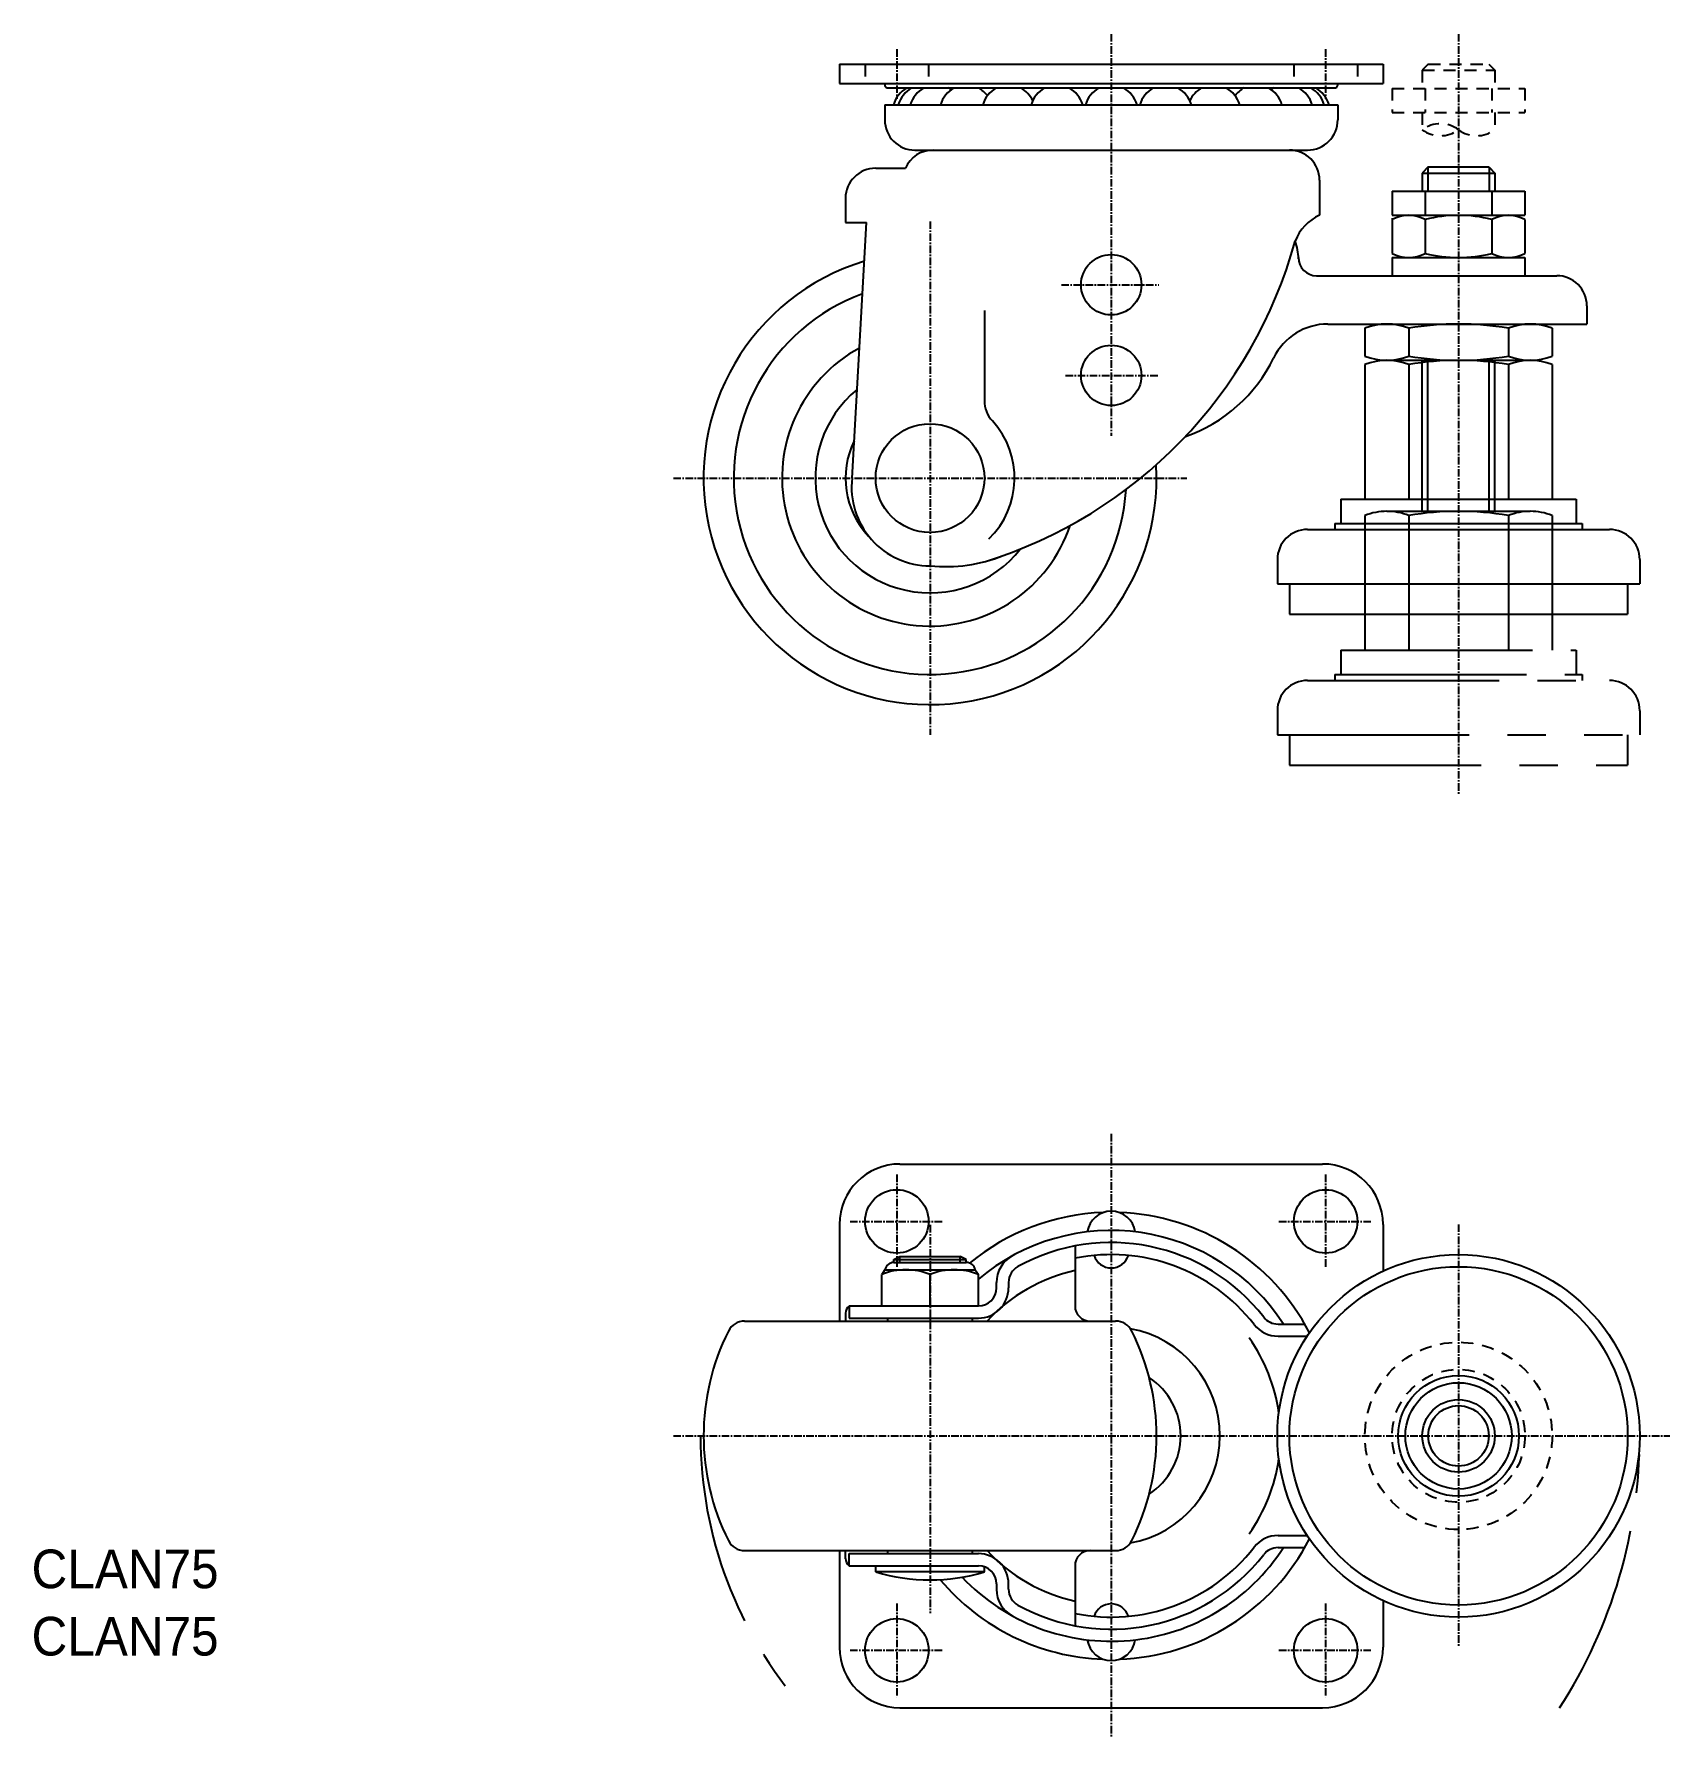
# Model space of a CAD drawing. Extents: x 0 to 271, y 1 to 283.
import ezdxf

# ---------------------------------------------------------------- set-up
doc = ezdxf.new("R2010")
doc.units = 0
for name, pattern in [('CENTER', [2, 1.25, -0.25, 0.25, -0.25]), ('DASHED', [3.5, 2, -1.5]), ('PHANTOM', [63.5, 31.75, -6.35, 6.35, -6.35, 6.35, -6.35])]:
    doc.linetypes.add(name, pattern=pattern)
doc.layers.get('0').update_dxf_attribs({"linetype": 'CONTINUOUS'})
doc.layers.add('CENTER', color=1, linetype='CENTER')

msp = doc.modelspace()

# ---------------------------------------------------------------- linework, layer by layer
at = {"color": 7, "linetype": 'CONTINUOUS'}
for p, q in [((133.77, 278.14), (223.77, 278.14)), ((133.77, 278.14), (133.77, 274.94)), ((223.77, 278.14), (223.77, 274.94)), ((133.77, 274.94), (223.77, 274.94)), ((141.77, 274.24), (215.77, 274.24)), ((141.27, 271.44), (216.27, 271.44)), ((141.27, 271.44), (141.27, 268.94)), ((216.27, 271.44), (216.27, 268.94)), ((146.27, 263.94), (211.27, 263.94)), ((139.77, 260.94), (144.69, 260.94)), ((231.27, 261.14), (230.27, 260.14)), ((230.27, 260.14), (242.27, 260.14)), ((230.27, 260.14), (230.27, 257.14)), ((231.27, 261.14), (241.27, 261.14)), ((241.27, 261.14), (242.27, 260.14)), ((242.27, 260.14), (242.27, 257.14)), ((213.27, 258.94), (213.27, 253.16)), ((225.27, 257.14), (247.27, 257.14)), ((225.27, 257.14), (225.27, 253.14)), ((230.77, 257.14), (230.77, 253.14)), ((241.77, 257.14), (241.77, 253.14)), ((247.27, 257.14), (247.27, 253.14)), ((134.77, 255.94), (134.77, 251.94)), ((134.77, 251.94), (138.27, 251.94)), ((135.86, 209.64), (138.27, 251.94)), ((225.27, 253.14), (247.27, 253.14)), ((225.27, 252.65), (225.27, 246.84)), ((230.77, 252.44), (230.77, 246.84)), ((241.77, 252.44), (241.77, 246.84)), ((247.27, 252.44), (247.27, 246.84)), ((225.27, 246.14), (225.27, 243.14)), ((225.27, 246.14), (247.27, 246.14)), ((247.27, 246.14), (247.27, 243.14)), ((212.76, 243.14), (252.53, 243.14)), ((157.77, 237.36), (157.77, 222.48)), ((257.53, 238.14), (257.53, 235.14)), ((214.64, 235.14), (257.53, 235.14)), ((220.77, 234.44), (220.77, 229.84)), ((228.02, 234.44), (228.02, 229.84)), ((244.52, 234.44), (244.52, 229.84)), ((251.77, 234.44), (251.77, 229.84)), ((224.4, 229.14), (248.15, 229.14)), ((220.77, 228.44), (220.77, 206.14)), ((228.02, 228.44), (228.02, 206.14)), ((244.52, 228.44), (244.52, 206.14)), ((251.77, 228.44), (251.77, 206.14)), ((216.77, 206.14), (255.77, 206.14)), ((216.77, 206.14), (216.77, 202.14)), ((255.77, 206.14), (255.77, 202.14)), ((211.27, 201.14), (261.27, 201.14)), ((215.77, 202.14), (256.77, 202.14)), ((215.77, 202.14), (215.77, 201.14)), ((256.77, 202.14), (256.77, 201.14)), ((206.27, 196.14), (206.27, 192.14)), ((266.27, 196.14), (266.27, 192.14)), ((206.27, 192.14), (266.27, 192.14)), ((208.27, 192.14), (208.27, 187.14)), ((264.27, 192.14), (264.27, 187.14)), ((208.27, 187.14), (264.27, 187.14)), ((143.77, 96.1), (213.77, 96.1)), ((133.77, 86.1), (133.77, 70.1)), ((223.77, 86.1), (223.77, 78.37)), ((172.77, 82.53), (172.77, 72.6)), ((142.77, 80.3), (143.77, 80.8)), ((142.77, 80.3), (154.77, 80.3)), ((142.77, 79.8), (142.77, 80.3)), ((142.77, 79.8), (154.77, 79.8)), ((143.77, 80.8), (153.77, 80.8)), ((154.77, 80.3), (153.77, 80.8)), ((154.77, 79.8), (154.77, 80.3)), ((141.3, 78.6), (140.77, 77.8)), ((140.77, 72.6), (140.77, 77.8)), ((141.27, 78.6), (156.27, 78.6)), ((148.77, 72.6), (148.77, 77.8)), ((156.24, 78.6), (156.77, 77.8)), ((156.77, 72.6), (156.77, 77.8)), ((159.77, 75.6), (159.77, 76.5)), ((161.77, 76.5), (161.77, 75.6)), ((134.77, 71.43), (134.77, 70.1)), ((135.36, 72.6), (156.77, 72.6)), ((135.36, 72.6), (135.36, 70.6)), ((135.36, 70.6), (156.77, 70.6)), ((141.77, 70.1), (141.77, 70.6)), ((155.77, 70.1), (155.77, 70.6)), ((118.07, 70.1), (179.48, 70.1)), ((206.39, 69.6), (210.82, 69.6)), ((206.39, 67.6), (206.72, 67.6)), ((206.72, 67.6), (211.14, 67.6)), ((206.39, 34.6), (206.72, 34.6)), ((206.72, 34.6), (211.14, 34.6)), ((118.07, 32.1), (179.48, 32.1)), ((133.77, 32.1), (133.77, 16.1)), ((134.77, 30.76), (134.77, 32.1)), ((135.36, 31.6), (156.77, 31.6)), ((135.36, 29.6), (135.36, 31.6)), ((141.77, 31.6), (141.77, 32.1)), ((155.77, 31.6), (155.77, 32.1)), ((206.39, 32.6), (210.82, 32.6)), ((135.36, 29.6), (156.77, 29.6)), ((139.77, 28.6), (139.77, 29.6)), ((157.77, 28.6), (139.77, 28.6)), ((157.77, 28.6), (157.77, 29.43)), ((172.77, 29.6), (172.77, 19.67)), ((159.77, 26.6), (159.77, 25.7)), ((161.77, 25.7), (161.77, 26.6)), ((223.77, 23.83), (223.77, 16.1)), ((143.77, 6.1), (213.77, 6.1))]:
    msp.add_line(p, q, dxfattribs=at)
at = {"color": 3, "linetype": 'DASHED'}
for p, q in [((138.02, 278.14), (138.02, 274.94)), ((148.52, 278.14), (148.52, 274.94)), ((209.02, 278.14), (209.02, 274.94)), ((219.52, 278.14), (219.52, 274.94)), ((231.27, 278.14), (230.27, 277.14)), ((230.27, 277.14), (242.27, 277.14)), ((230.27, 277.14), (230.27, 274.14)), ((231.27, 278.14), (241.27, 278.14)), ((241.27, 278.14), (242.27, 277.14)), ((242.27, 277.14), (242.27, 274.14)), ((225.27, 274.14), (247.27, 274.14)), ((225.27, 274.14), (225.27, 270.14)), ((230.77, 274.14), (230.77, 270.14)), ((241.77, 274.14), (241.77, 270.14)), ((247.27, 274.14), (247.27, 270.14)), ((225.27, 270.14), (247.27, 270.14)), ((230.27, 270.14), (230.27, 267.31)), ((242.27, 270.14), (242.27, 267.31))]:
    msp.add_line(p, q, dxfattribs=at)
at = {"color": 3, "linetype": 'CONTINUOUS'}
for p, q in [((231.17, 261.04), (231.17, 257.14)), ((241.37, 261.04), (241.37, 257.14)), ((143.77, 79.8), (143.77, 80.8)), ((153.77, 79.8), (153.77, 80.8))]:
    msp.add_line(p, q, dxfattribs=at)
at = {"color": 3, "linetype": 'PHANTOM'}
for p, q in [((230.27, 204.14), (230.27, 229.14)), ((231.17, 204.14), (231.17, 229.14)), ((241.37, 204.14), (241.37, 229.14)), ((242.27, 204.14), (242.27, 229.14)), ((220.77, 203.44), (220.77, 181.14)), ((224.4, 204.14), (248.15, 204.14)), ((228.02, 203.44), (228.02, 181.14)), ((244.52, 203.44), (244.52, 181.14)), ((251.77, 203.44), (251.77, 181.14)), ((216.77, 181.14), (255.77, 181.14)), ((216.77, 181.14), (216.77, 177.14)), ((255.77, 181.14), (255.77, 177.14)), ((211.27, 176.14), (261.27, 176.14)), ((215.77, 177.14), (256.77, 177.14)), ((215.77, 177.14), (215.77, 176.14)), ((256.77, 177.14), (256.77, 176.14)), ((206.27, 171.14), (206.27, 167.14)), ((266.27, 171.14), (266.27, 167.14)), ((206.27, 167.14), (266.27, 167.14)), ((208.27, 167.14), (208.27, 162.14)), ((264.27, 167.14), (264.27, 162.14)), ((208.27, 162.14), (264.27, 162.14))]:
    msp.add_line(p, q, dxfattribs=at)
at = {"color": 7, "linetype": 'CONTINUOUS'}
for centre, radius in [((178.77, 241.64), 5), ((178.77, 226.64), 5), ((148.77, 209.64), 9), ((143.27, 86.6), 5.25), ((214.27, 86.6), 5.25), ((236.27, 51.1), 30), ((236.27, 51.1), 28), ((236.27, 51.1), 10), ((236.27, 51.1), 6), ((143.27, 15.6), 5.25), ((214.27, 15.6), 5.25)]:
    msp.add_circle(centre, radius, dxfattribs=at)
at = {"color": 3, "linetype": 'DASHED'}
for radius in [15.5, 11]:
    msp.add_circle((236.27, 51.1), radius, dxfattribs=at)
at = {"color": 3, "linetype": 'CONTINUOUS'}
for radius in [8.8, 5]:
    msp.add_circle((236.27, 51.1), radius, dxfattribs=at)
at = {"color": 7, "linetype": 'CONTINUOUS'}
for centre, radius, start, end in [((141.77, 274.74), 0.5, 156.4219, 270), ((147.47, 269.94), 5, 120.6834, 162.5424), ((148.27, 269.94), 5, 120.6834, 162.5424), ((150.27, 269.94), 5, 120.6834, 162.5424), ((155.27, 269.94), 5, 120.6834, 162.5424), ((149.27, 269.94), 5, 53.1301, 59.3166), ((154.27, 269.94), 5, 36.8699, 59.3166), ((162.27, 269.94), 5, 120.6834, 162.5424), ((161.27, 269.94), 5, 25.8419, 59.3166), ((170.27, 269.94), 5, 120.6834, 162.5424), ((169.27, 269.94), 5, 17.4576, 59.3166), ((179.27, 269.94), 5, 120.6834, 162.5424), ((179.27, 269.94), 5, 120.6834, 162.5424), ((178.27, 269.94), 5, 17.4576, 59.3166), ((188.27, 269.94), 5, 120.6834, 162.5424), ((187.27, 269.94), 5, 17.4576, 59.3166), ((196.27, 269.94), 5, 120.6834, 154.1581), ((195.27, 269.94), 5, 17.4576, 59.3166), ((203.27, 269.94), 5, 120.6834, 143.1301), ((202.27, 269.94), 5, 17.4576, 59.3166), ((208.27, 269.94), 5, 120.6834, 126.8699), ((207.27, 269.94), 5, 17.4576, 59.3166), ((209.27, 269.94), 5, 17.4576, 59.3166), ((210.07, 269.94), 5, 17.4576, 59.3166), ((215.77, 274.74), 0.5, 270, 23.5774), ((146.27, 268.94), 5, 180, 270), ((211.27, 268.94), 5, 270, 0), ((149.27, 258.94), 5, 90, 156.4218), ((208.27, 258.94), 5, 0, 90), ((139.77, 255.94), 5, 90, 180), ((216.64, 245.9), 8, 114.8484, 158.219), ((228.02, 247.39), 5.75, 61.4378, 118.5622), ((236.27, 231.18), 21.96, 75.4936, 104.5064), ((244.52, 247.39), 5.75, 61.4378, 118.5622), ((135.14, 269.2), 76.81, 287.1406, 344.6486), ((201.76, 245.94), 8, 0, 21.487), ((148.77, 209.64), 37.5, 106.8423, 3.3547), ((212.76, 246.14), 3, 180, 270), ((228.02, 251.89), 5.75, 241.4378, 298.5622), ((236.27, 268.1), 21.96, 255.4936, 284.5064), ((244.52, 251.89), 5.75, 241.4378, 298.5622), ((252.53, 238.14), 5, 0, 90), ((148.77, 209.64), 32.5, 110.1044, 356.6732), ((214.64, 225.14), 10, 90, 154.0431), ((224.4, 225.4), 9.74, 68.141, 111.859), ((236.27, 186.17), 48.97, 80.3003, 99.6997), ((248.15, 225.4), 9.74, 68.141, 111.859), ((148.77, 209.64), 24.5, 118.4809, 341.3705), ((182.6, 240.74), 25.64, 289.226, 334.043), ((224.4, 238.88), 9.74, 248.141, 291.859), ((224.4, 219.4), 9.74, 68.141, 111.859), ((236.27, 278.11), 48.97, 260.3003, 279.6997), ((236.27, 180.17), 48.97, 80.3003, 99.6997), ((248.15, 238.88), 9.74, 248.141, 291.859), ((248.15, 219.4), 9.74, 68.141, 111.859), ((148.77, 209.64), 19, 129.4567, 321.886), ((162.77, 222.48), 5, 180, 222.537), ((148.77, 209.64), 14, 313.9982, 42.5369), ((148.77, 209.64), 14, 153.7633, 223.3968), ((148.77, 208.11), 13, 173.2663, 270), ((211.27, 196.14), 5, 90, 180), ((261.27, 196.14), 5, 0, 90), ((151.37, 220.3), 25.32, 264.1247, 292.0567), ((143.77, 86.1), 10, 90, 180), ((213.77, 86.1), 10, 0, 90), ((178.77, 51.1), 37, 92.0552, 129.3703), ((178.77, 84.3), 4, 8.1336, 171.8664), ((178.77, 51.1), 37, 27.4703, 87.9448), ((178.77, 51.1), 34, 32.9644, 130.3202), ((178.77, 51.1), 32, 37.9, 118.8657), ((178.77, 51.1), 32, 37.9, 118.8657), ((142.77, 78.3), 1.5, 90, 168.4631), ((154.77, 78.3), 1.5, 11.5369, 90), ((164.77, 76.5), 5, 118.8657, 180), ((164.77, 76.5), 3, 118.8657, 180), ((178.77, 51.1), 30, 37.9, 101.537), ((178.77, 81.9), 3, 198.3035, 341.6965), ((144.77, 68.2), 10.4, 67.3801, 112.6199), ((152.77, 68.2), 10.4, 67.3801, 112.6199), ((178.77, 51.1), 28, 102.3736, 137.2679), ((156.77, 75.6), 5, 270, 0), ((156.77, 75.6), 3, 270, 0), ((136.27, 71.41), 1.49, 127.4283, 180.7899), ((175.27, 72.6), 2.5, 180, 270), ((206.39, 72.6), 3, 217.9001, 270), ((149.87, 51.1), 38.6, 153.2924, 206.7076), ((118.07, 67.1), 3, 90, 153.2924), ((179.48, 67.1), 3, 26.7077, 90), ((178.77, 51.1), 18, 280.1093, 79.8907), ((206.39, 72.6), 5, 217.9, 270), ((178.77, 51.1), 28, 7.7945, 35.3765), ((178.77, 51.1), 11.5, 303.0879, 56.9121), ((178.77, 51.1), 28, 324.6235, 352.2055), ((178.77, 51.1), 37, 272.0552, 332.5297), ((206.39, 29.6), 5, 90, 142.1), ((118.07, 35.1), 3, 206.7076, 270), ((178.77, 51.1), 34, 223.4643, 327.0356), ((156.77, 26.6), 5, 0, 90), ((178.77, 51.1), 28, 222.7321, 257.6264), ((178.77, 51.1), 32, 241.1343, 322.1), ((178.77, 51.1), 30, 258.463, 322.1), ((175.27, 29.6), 2.5, 90, 180), ((179.48, 35.1), 3, 270, 333.2924), ((206.39, 29.6), 3, 90, 142.0999), ((136.27, 30.78), 1.49, 179.2101, 232.5717), ((148.77, 57.79), 30.54, 252.8636, 287.1364), ((156.77, 26.6), 3, 0, 90), ((178.77, 51.1), 37, 220.054, 267.9448), ((164.77, 25.7), 5, 180, 241.1343), ((164.77, 25.7), 3, 180, 241.1343), ((178.77, 20.3), 3, 18.3035, 161.6965), ((178.77, 17.9), 4, 188.1336, 351.8664), ((143.77, 16.1), 10, 180, 270), ((213.77, 16.1), 10, 270, 0)]:
    msp.add_arc(centre, radius, start, end, dxfattribs=at)
at = {"color": 3, "linetype": 'DASHED'}
for centre, start, end in [((233.27, 263.31), 53.1301, 126.8699), ((233.27, 271.31), 233.1301, 306.8699), ((239.27, 271.31), 233.1301, 306.8699)]:
    msp.add_arc(centre, 5, start, end, dxfattribs=at)
at = {"color": 3, "linetype": 'PHANTOM'}
for centre, radius, start, end in [((224.4, 194.4), 9.74, 68.141, 111.859), ((236.27, 155.17), 48.97, 80.3003, 99.6997), ((248.15, 194.4), 9.74, 68.141, 111.859), ((211.27, 171.14), 5, 90, 180), ((261.27, 171.14), 5, 0, 90), ((178.77, 51.1), 68, 180, 221.4346), ((183.27, 51.1), 83, 327.1686, 360)]:
    msp.add_arc(centre, radius, start, end, dxfattribs=at)
msp.add_arc((147.67, 51.1), 38.6, 333.2923, 26.7077)
at = {"layer": 'CENTER', "color": 1, "linetype": 'CENTER'}
for p, q in [((178.77, 283.14), (178.77, 216.64)), ((236.27, 283.14), (236.27, 157.14)), ((143.27, 280.64), (143.27, 272.44)), ((214.27, 280.64), (214.27, 272.44)), ((148.77, 252.14), (148.77, 167.14)), ((170.52, 241.64), (186.67, 241.64)), ((171.21, 226.64), (186.53, 226.64)), ((106.27, 209.64), (191.27, 209.64)), ((178.77, 101.1), (178.77, 1.1)), ((143.27, 94.35), (143.27, 78.85)), ((214.27, 94.35), (214.27, 78.85)), ((135.52, 86.6), (151.02, 86.6)), ((148.77, 86.01), (148.77, 21.74)), ((206.52, 86.6), (222.02, 86.6)), ((236.27, 86.1), (236.27, 16.1)), ((106.27, 51.1), (271.27, 51.1)), ((143.27, 23.35), (143.27, 7.85)), ((214.27, 23.35), (214.27, 7.85)), ((135.52, 15.6), (151.02, 15.6)), ((206.52, 15.6), (222.02, 15.6))]:
    msp.add_line(p, q, dxfattribs=at)

# ---------------------------------------------------------------- texts
at = {"color": 7, "linetype": 'CONTINUOUS', "width": 0.957407}
for p in [(0, 25.88), (0, 14.74)]:
    msp.add_text('CLAN75', height=6.4, dxfattribs=at).set_placement(p)

doc.saveas('drawing.dxf')
